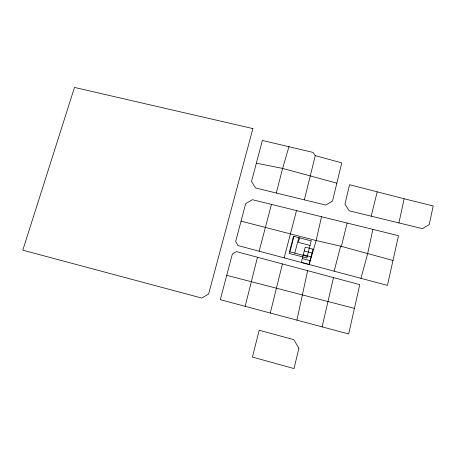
<?xml version="1.0" encoding="UTF-8"?>
<svg xmlns="http://www.w3.org/2000/svg" width="456" height="456" viewBox="0 0 456 456"><rect width="100%" height="100%" fill="white"/><g stroke="black" fill="none" stroke-linecap="round" stroke-linejoin="round"><path stroke-width="0.68" d="M372.854 229.374L367.69 253.559L360.941 278.325L238.032 245.573L235.666 241.537L245.681 203.61L252.402 199.7L398.515 235.695L387.44 285.393L360.941 278.325M296.907 320.135L220.294 299.683L232.378 253.975L236.459 251.621L359.761 284.641L348.675 333.957L296.907 320.135L307.629 270.687M398.903 222.921L404.141 198.759L349.575 184.714L344.935 204.145L349.193 210.803L422.359 228.638L429.21 224.608L433.2 205.958L404.141 198.759M321.526 216.72L316.15 240.54L309.139 264.526M322.107 326.866L333.501 277.607M336.847 183.147L332.487 201.13L325.738 205.069L255.491 187.94L251.524 181.459L262.36 140.448L312.873 152.378L315.29 155.638L341.755 162.877L336.847 183.147L282.617 168.401L256.352 163.191M245.163 306.324L257.463 257.252M341.39 246.377L347.136 223.035M270.283 313.038L282.418 263.933M315.29 155.638L304.334 199.853M371.178 216.161L377.226 191.833M294.798 253.12L298.765 237.656M299.541 237.855L298.378 242.392L310.029 245.425M276.285 193.019L282.617 168.401L289.007 146.507M293.989 236.419L289.987 251.843L307.247 256.42M259.15 251.199L271.445 204.391M284.173 257.868L296.514 210.564M334.134 271.189L340.649 246.177L393.021 260.479M340.649 246.177L316.15 240.54L241.047 221.131M226.723 275.344L354.415 308.376M304.249 250.96L312.046 252.994M303.28 254.773L311.083 256.813M302.311 258.592L310.12 260.644M298.902 348.264L294.006 368.568L252.419 357.071L259.185 330.264L293.772 339.629L298.902 348.264M311.186 240.871L306.842 258.01L289.081 253.348L293.482 236.288L311.186 240.871M313.01 249.181L309.151 264.474L301.336 262.417L305.218 247.152L313.01 249.181M252.886 128.581L208.626 294.04L201.751 298.053L22.8 250.184L74.493 87.432L252.886 128.581"/></g></svg>
